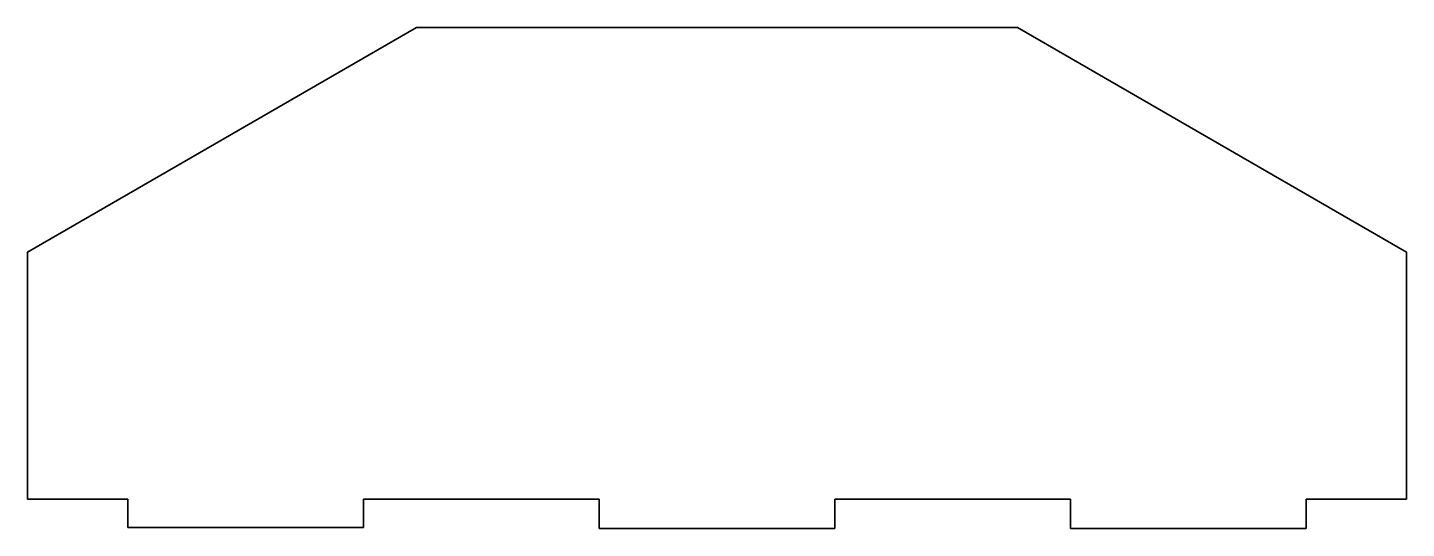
# Model space of a CAD drawing. Header units: millimetres. Extents: x -58 to 59, y -22 to 20.
import ezdxf

# ---------------------------------------------------------------- set-up
doc = ezdxf.new("R2010")
doc.units = ezdxf.units.MM
doc.layers.get('0').update_dxf_attribs({"linetype": 'CONTINUOUS'})

msp = doc.modelspace()

# ---------------------------------------------------------------- linework, layer by layer
for points in [[(-25.5, 20), (-58.5, 0.95), (-58.5, -20), (-50, -20), (-50, -22.41), (-30, -22.41), (-30, -20), (-10, -20), (-10, -22.48), (10, -22.48), (10, -20), (30, -20), (30, -22.48), (50, -22.48), (50, -20), (58.5, -20), (58.5, 0.95), (25.5, 20)], [(-58.5, 0.95), (-25.5, 20), (25.5, 20), (58.5, 0.95), (58.5, -20), (50, -20), (50, -22.48), (30, -22.48), (30, -20), (10, -20), (10, -22.48), (-10, -22.48), (-10, -20), (-30, -20), (-30, -22.41), (-50, -22.41), (-50, -20), (-58.5, -20)]]:
    msp.add_lwpolyline(points, close=True)

doc.saveas('drawing.dxf')
